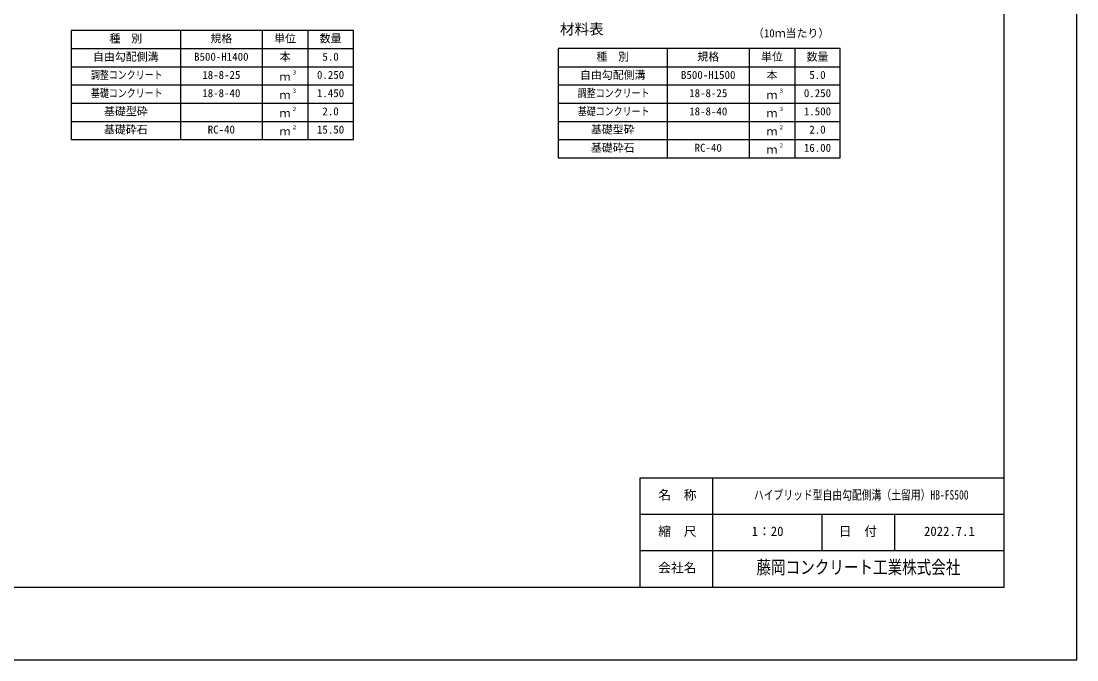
# Model space of a CAD drawing. Units: millimetres, scale not verified. Extents: x -16800 to 16800, y -5940 to 5940.
# Drawn here: x 11000 to 16800, y -5940 to -2433 of the extents above; entities that cross this region are included whole.
import ezdxf
from ezdxf.enums import TextEntityAlignment as Align

# ---------------------------------------------------------------- set-up
doc = ezdxf.new("R2010")
doc.units = ezdxf.units.MM
doc.header["$LTSCALE"] = 20
for name, color, linetype, lineweight in [('0-1_Defpoints', 5, 'Continuous', 25), ('0-3_HYO', 3, 'Continuous', 25), ('0-4_HYO2', 4, 'Continuous', 25), ('0-6_TXT', 7, 'Continuous', 25), ('0-7_WAKU', 3, 'Continuous', 25), ('0-8_WAKU-LINE', 7, 'Continuous', 25), ('0-9_WAKU-TXT', 7, 'Continuous', 25)]:
    doc.layers.add(name, color=color, linetype=linetype, lineweight=lineweight)
doc.styles.add('ＭＳ ゴシック', font='')
doc.styles.get('ＭＳ ゴシック').set_extended_font_data('MS Gothic')

msp = doc.modelspace()

# ---------------------------------------------------------------- linework, layer by layer
at = {"layer": '0-1_Defpoints'}
msp.add_lwpolyline([(0, -5940), (16800, -5940), (16800, 5940), (0, 5940)], close=True, dxfattribs=at)
at = {"layer": '0-3_HYO'}
for p, q in [((11875, -2483.31), (11875, -3083.31)), ((12325, -2483.31), (12325, -3083.31)), ((12575, -2483.31), (12575, -3083.31)), ((11275, -2583.31), (12825, -2583.31)), ((14550, -2583.31), (14550, -3183.31)), ((15000, -2583.31), (15000, -3183.31)), ((15250, -2583.31), (15250, -3183.31)), ((13950, -2683.31), (15500, -2683.31))]:
    msp.add_line(p, q, dxfattribs=at)
for points in [[(11275, -3083.31), (12825, -3083.31), (12825, -2483.31), (11275, -2483.31)], [(13950, -3183.31), (15500, -3183.31), (15500, -2583.31), (13950, -2583.31)]]:
    msp.add_lwpolyline(points, close=True, dxfattribs=at)
at = {"layer": '0-4_HYO2'}
for p, q in [((11275, -2683.31), (12825, -2683.31)), ((11275, -2783.31), (12825, -2783.31)), ((13950, -2783.31), (15500, -2783.31)), ((11275, -2883.31), (12825, -2883.31)), ((13950, -2883.31), (15500, -2883.31)), ((11275, -2983.31), (12825, -2983.31)), ((13950, -2983.31), (15500, -2983.31)), ((13950, -3083.31), (15500, -3083.31))]:
    msp.add_line(p, q, dxfattribs=at)
at = {"layer": '0-7_WAKU'}
for p, q in [((14400, -4940), (16400, -4940)), ((14400, -5540), (14400, -4940))]:
    msp.add_line(p, q, dxfattribs=at)
msp.add_lwpolyline([(400, -5540), (16400, -5540), (16400, 5540), (400, 5540)], close=True, dxfattribs=at)
at = {"layer": '0-8_WAKU-LINE'}
for p, q in [((14400, -5140), (16400, -5140)), ((15400, -5340), (15400, -5140)), ((15800, -5340), (15800, -5140)), ((14400, -5340), (16400, -5340))]:
    msp.add_line(p, q, dxfattribs=at)
at = {"layer": '0-9_WAKU-TXT'}
msp.add_line((14800, -5540), (14800, -4940), dxfattribs=at)

# ---------------------------------------------------------------- texts
at = {"layer": '0-6_TXT', "style": 'ＭＳ ゴシック'}
for s, height, p in [('材料表', 58.65, (13960, -2523.31)), ('（10ｍ当たり）', 43.99, (15020, -2534.31)), ('種\u3000別', 43.99, (11485, -2563.31)), ('規格', 43.99, (12040, -2563.31)), ('単位', 43.99, (12390, -2563.31)), ('数量', 43.99, (12640, -2563.31)), ('自由勾配側溝', 43.99, (11395, -2663.31)), ('B500-H1400', 43.99, (11950, -2663.31)), ('本', 43.99, (12420, -2663.31)), ('5.0', 43.99, (12655, -2663.31)), ('種\u3000別', 43.99, (14160, -2663.31)), ('規格', 43.99, (14715, -2663.31)), ('単位', 43.99, (15065, -2663.31)), ('数量', 43.99, (15315, -2663.31)), ('18-8-25', 43.99, (11995, -2763.31)), ('３', 21.99, (12485.54, -2732.95)), ('0.250', 43.99, (12625, -2763.31)), ('自由勾配側溝', 43.99, (14070, -2763.31)), ('B500-H1500', 43.99, (14625, -2763.31)), ('本', 43.99, (15095, -2763.31)), ('5.0', 43.99, (15330, -2763.31)), ('ｍ', 43.99, (12420, -2773.31)), ('18-8-40', 43.99, (11995, -2863.31)), ('ｍ', 43.99, (12420, -2873.31)), ('３', 21.99, (12485.54, -2832.95)), ('1.450', 43.99, (12625, -2863.31)), ('18-8-25', 43.99, (14670, -2863.31)), ('ｍ', 43.99, (15095, -2873.31)), ('３', 21.99, (15160.54, -2832.95)), ('0.250', 43.99, (15300, -2863.31)), ('基礎型砕', 43.99, (11455, -2963.31)), ('ｍ', 43.99, (12420, -2973.31)), ('２', 21.99, (12485.54, -2932.95)), ('2.0', 43.99, (12655, -2963.31)), ('18-8-40', 43.99, (14670, -2963.31)), ('ｍ', 43.99, (15095, -2973.31)), ('３', 21.99, (15160.54, -2932.95)), ('1.500', 43.99, (15300, -2963.31)), ('基礎砕石', 43.99, (11455, -3063.31)), ('RC-40', 43.99, (12025, -3063.31)), ('２', 21.99, (12485.54, -3032.95)), ('15.50', 43.99, (12625, -3063.31)), ('基礎型砕', 43.99, (14130, -3063.31)), ('２', 21.99, (15160.54, -3032.95)), ('2.0', 43.99, (15330, -3063.31)), ('ｍ', 43.99, (12420, -3073.31)), ('ｍ', 43.99, (15095, -3073.31)), ('基礎砕石', 43.99, (14130, -3163.31)), ('RC-40', 43.99, (14700, -3163.31)), ('ｍ', 43.99, (15095, -3173.31)), ('２', 21.99, (15160.54, -3132.95)), ('16.00', 43.99, (15300, -3163.31))]:
    msp.add_text(s, height=height, dxfattribs=at).set_placement(p, align=Align.BOTTOM_LEFT)
at = {"layer": '0-6_TXT', "style": 'ＭＳ ゴシック', "width": 0.8}
for s, p in [('調整コンクリート', (11383, -2763.31)), ('基礎コンクリート', (11383, -2863.31)), ('調整コンクリート', (14058, -2863.31)), ('基礎コンクリート', (14058, -2963.31))]:
    msp.add_text(s, height=43.99, dxfattribs=at).set_placement(p, align=Align.BOTTOM_LEFT)
at = {"layer": '0-9_WAKU-TXT', "style": 'ＭＳ ゴシック'}
for s, p in [('名\u3000称', (14499.9, -5075)), ('縮\u3000尺', (14499.9, -5275)), ('1：20', (15013.5, -5275)), ('日\u3000付', (15491.89, -5275)), ('2022.7.1', (15960, -5275)), ('会社名', (14499.9, -5475))]:
    msp.add_text(s, height=51.32, dxfattribs=at).set_placement(p, align=Align.BOTTOM_LEFT)
for s, height, width, p in [('ハイブリッド型自由勾配側溝（土留用）HB-FS500', 51.32, 0.75, (15025.5, -5075)), ('藤岡コンクリート工業株式会社', 73.31, 0.8, (15040, -5490))]:
    msp.add_text(s, height=height, dxfattribs=dict(at, width=width)).set_placement(p, align=Align.BOTTOM_LEFT)

doc.saveas('drawing.dxf')
